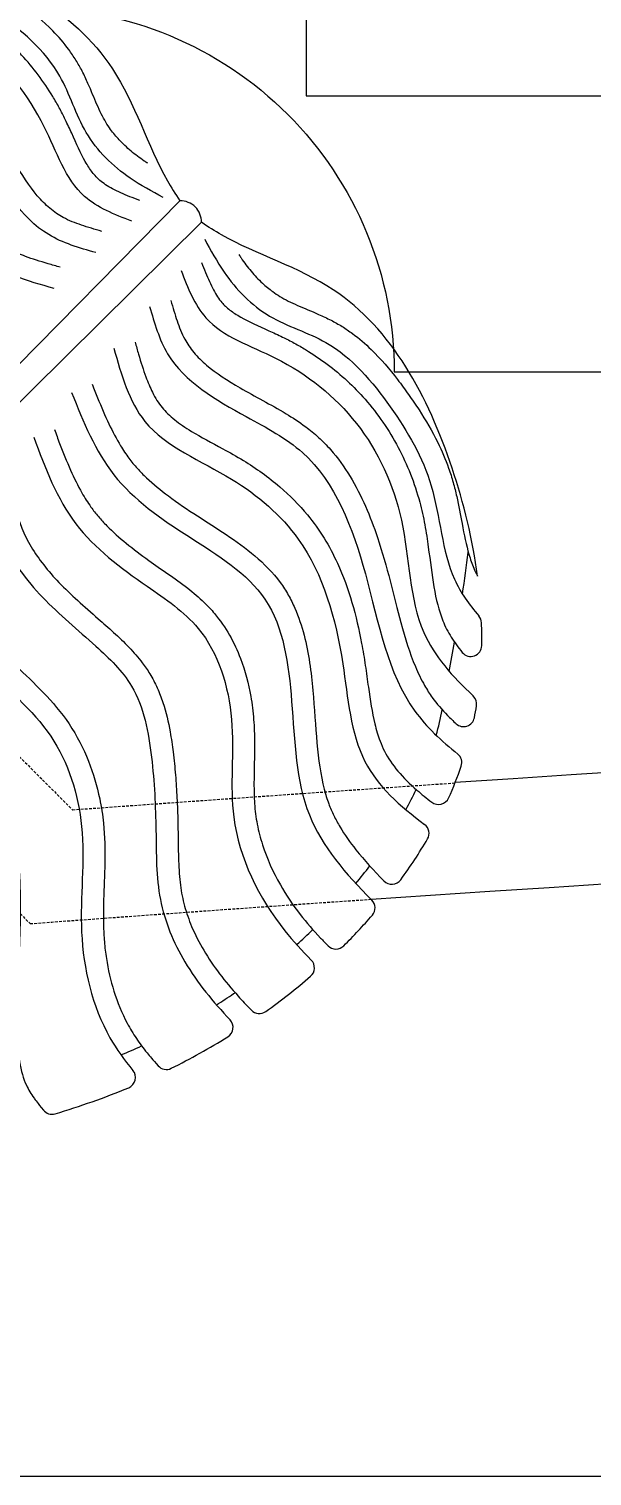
# Model space of a CAD drawing. Header units: millimetres. Extents: x -38686 to 870903, y -23218 to 232707.
# Drawn here: x 37472.4 to 37523.4, y 30796.6 to 30927.6 of the extents above; entities that cross this region are included whole.
import ezdxf

# ---------------------------------------------------------------- set-up
doc = ezdxf.new("R2010")
doc.units = ezdxf.units.MM
doc.header["$LTSCALE"] = 10
doc.linetypes.add('HIDDEN', pattern=[0.375, 0.25, -0.125])
doc.layers.add('40 - Detail Outline', color=142, linetype='Continuous')

msp = doc.modelspace()

# ---------------------------------------------------------------- linework, layer by layer
at = {"layer": '40 - Detail Outline', "color": 251}
for p, q in [((37486.067, 30912.072), (37417.097, 30842.168)), ((37488.019, 30910.119), (37418.116, 30841.149))]:
    msp.add_line(p, q, dxfattribs=at)
at = {"layer": '40 - Detail Outline', "color": 7}
for points in [[(38322.522, 32146.575), (37372.522, 32146.575), (37372.522, 30796.575), (38322.522, 30796.575)], [(38197.522, 32021.575), (37497.522, 32021.575), (37497.522, 30921.575), (38197.522, 30921.575)]]:
    msp.add_lwpolyline(points, close=True, dxfattribs=at)
at = {"layer": '40 - Detail Outline', "color": 252}
for points in [[(38189.617, 30898.677, -0.3956477), (38222.522, 30929.547), (38222.522, 32013.602, -0.4142136), (38189.55, 32046.575), (37505.494, 32046.575, -0.4142136), (37472.522, 32013.602), (37472.522, 30929.547, -0.4142136), (37505.494, 30896.575), (38188.22, 30896.575)], [(38191.63, 30848.783, 0.0341591), (37503.414, 30848.783, 0.0341591)]]:
    msp.add_lwpolyline(points, format="xyb", dxfattribs=at)
at = {"layer": '40 - Detail Outline', "color": 252, "linetype": 'HIDDEN', "ltscale": 0.1}
for points in [[(37434.874, 30934.885, -0.0005648), (37432.785, 30900.453), (37476.353, 30856.886, -0.0009965), (37510.992, 30859.318, -0.0013085)], [(37424.431, 30927.699, -0.0008531), (37422.522, 30896.575), (37472.522, 30846.575, -0.0015354), (37503.414, 30848.783, -0.0015354)]]:
    msp.add_lwpolyline(points, format="xyb", dxfattribs=at)
at = {"layer": '40 - Detail Outline', "color": 251}
msp.add_lwpolyline([(38184.052, 30859.318, 0.0341212), (37511.014, 30859.374, 0.0341212)], format="xyb", dxfattribs=at)
for centre, radius, start, end in [((37486.077, 30910.071), 2, 46.17438, 90.28347), ((37486.019, 30910.129), 2, 359.71653, 43.82562), ((37512.407, 30873.821), 1, 2.08762, 40.97859), ((37512.429, 30871.797), 1, 219.06603, 359.16115), ((37511.966, 30866.497), 1, 350.65053, 46.93235), ((37511.776, 30865.449), 1, 227.64231, 348.8109), ((37510.621, 30861.181), 1, 340.89022, 51.17495), ((37509.512, 30858.39), 1, 232.48401, 335.85163), ((37507.651, 30854.783), 1, 329.6693, 53.39979), ((37505.274, 30851.168), 1, 224.54391, 323.80481), ((37502.758, 30848.025), 1, 318.91033, 44.95151), ((37500.205, 30845.306), 1, 224.72904, 314.76049), ((37497.262, 30842.593), 1, 310.61409, 44.62941), ((37489.884, 30837.202), 1, 301.78371, 43.25794), ((37493.262, 30839.456), 1, 223.88027, 305.64436), ((37481.04, 30832.672), 1, 292.54897, 40.06427), ((37484.837, 30834.397), 1, 221.32262, 296.3621), ((37474.466, 30830.347), 1, 218.56543, 286.45647)]:
    msp.add_arc(centre, radius, start, end, dxfattribs=at)
for points, knots in [([(37481.7, 30910.224), (37480.138, 30910.832), (37476.213, 30912.359), (37473.856, 30919.758), (37468.276, 30926.739), (37459.075, 30930.989), (37449.344, 30930.855), (37444.918, 30934.836), (37443.174, 30936.702)], [0, 0, 0, 0, 4.8267485, 12.1285269, 21.5436592, 31.1989251, 41.5791242, 48.9744391, 48.9744391, 48.9744391, 48.9744391]), ([(37484.541, 30912.365), (37483.527, 30912.914), (37480.834, 30914.369), (37477.148, 30917.971), (37475.333, 30924.46), (37469.498, 30929.372), (37462.26, 30933.609), (37454.873, 30933.908), (37451.45, 30936.324), (37450.424, 30937.214)], [0, 0, 0, 0, 3.4625137, 9.1915716, 14.8450556, 23.0827075, 31.1333885, 39.8635293, 43.9261864, 43.9261864, 43.9261864, 43.9261864]), ([(37454.033, 30937.097), (37457.308, 30936.661), (37467.16, 30934.289), (37480.116, 30927.376), (37483.346, 30916.341), (37485.637, 30912.709), (37486.067, 30912.072)], [136.8040503, 136.8040503, 136.8040503, 136.8040503, 146.5004897, 165.9015749, 177.3555264, 179.5269324, 179.5269324, 179.5269324, 179.5269324]), ([(37483.144, 30915.467), (37483.04, 30915.534), (37482.937, 30915.601), (37482.416, 30915.95), (37482.015, 30916.25), (37481.253, 30916.893), (37480.893, 30917.233), (37480.282, 30917.891), (37480.022, 30918.203), (37479.631, 30918.738), (37479.485, 30918.955), (37479.206, 30919.415), (37479.07, 30919.666), (37478.803, 30920.202), (37478.673, 30920.486), (37478.284, 30921.375), (37478.027, 30922.02), (37477.567, 30923.062), (37477.393, 30923.44), (37477.025, 30924.154), (37476.835, 30924.492), (37476.432, 30925.14), (37476.218, 30925.453), (37475.546, 30926.362), (37475.059, 30926.926), (37473.694, 30928.336), (37472.772, 30929.122), (37471.379, 30930.193), (37470.922, 30930.526), (37470.009, 30931.17), (37469.546, 30931.486), (37468.129, 30932.404), (37467.15, 30932.977), (37465.374, 30933.856), (37464.598, 30934.191), (37463.376, 30934.629), (37462.947, 30934.766), (37462.087, 30935.008), (37461.66, 30935.113), (37460.393, 30935.397), (37459.567, 30935.546), (37457.782, 30935.883), (37456.843, 30936.071), (37455.556, 30936.445), (37455.138, 30936.589), (37454.51, 30936.855), (37454.281, 30936.965), (37454.045, 30937.091), (37454.039, 30937.094), (37454.033, 30937.097)], [2.8519266, 2.8519266, 2.8519266, 2.8519266, 3.2646199, 3.2646199, 4.9697365, 4.9697365, 6.674853, 6.674853, 8.1161844, 8.1161844, 9.0682072, 9.0682072, 10.0996007, 10.0996007, 11.1309941, 11.1309941, 13.193781, 13.193781, 14.326377, 14.326377, 15.3136178, 15.3136178, 16.3008585, 16.3008585, 18.2753401, 18.2753401, 21.5502258, 21.5502258, 23.127888, 23.127888, 24.7055503, 24.7055503, 27.8608748, 27.8608748, 30.1705919, 30.1705919, 31.3720932, 31.3720932, 32.5735945, 32.5735945, 34.976597, 34.976597, 38.0076801, 38.0076801, 39.6007312, 39.6007312, 40.5817689, 40.5817689, 40.6069398, 40.6069398, 40.6069398, 40.6069398]), ([(37478.443, 30907.372), (37476.943, 30907.805), (37472.449, 30909.102), (37468.899, 30915.246), (37464.566, 30923.455), (37453.994, 30927.444), (37443.329, 30929.241), (37439.094, 30933.826), (37437.908, 30935.3)], [0, 0, 0, 0, 4.5750783, 13.7039465, 19.7497119, 32.1343409, 45.3360883, 50.9095088, 50.9095088, 50.9095088, 50.9095088]), ([(37478.998, 30909.293), (37478.67, 30909.388), (37478.349, 30909.481), (37477.416, 30909.762), (37476.834, 30909.955), (37476.02, 30910.289), (37475.746, 30910.415), (37475.272, 30910.668), (37475.068, 30910.791), (37474.663, 30911.069), (37474.465, 30911.221), (37473.88, 30911.717), (37473.504, 30912.101), (37472.407, 30913.397), (37471.725, 30914.451), (37470.684, 30916.248), (37470.31, 30916.934), (37469.548, 30918.325), (37469.159, 30919.033), (37468.372, 30920.337), (37467.983, 30920.936), (37467.25, 30921.919), (37466.927, 30922.315), (37466.235, 30923.071), (37465.87, 30923.427), (37464.732, 30924.433), (37463.914, 30925.02), (37461.324, 30926.596), (37459.437, 30927.38), (37456.21, 30928.461), (37454.882, 30928.832), (37452.287, 30929.509), (37451.021, 30929.817), (37448.39, 30930.534), (37447.05, 30930.95), (37445.229, 30931.715), (37444.652, 30931.994), (37443.734, 30932.517), (37443.374, 30932.746), (37442.471, 30933.393), (37441.932, 30933.858), (37441.151, 30934.627), (37440.904, 30934.886), (37440.658, 30935.155)], [0, 0, 0, 0, 1.001274, 1.001274, 3.0038219, 3.0038219, 4.1220622, 4.1220622, 5.1047327, 5.1047327, 6.0874031, 6.0874031, 8.0527441, 8.0527441, 12.0005692, 12.0005692, 14.2953175, 14.2953175, 16.5900658, 16.5900658, 18.5551166, 18.5551166, 19.911819, 19.911819, 21.2685213, 21.2685213, 23.9819261, 23.9819261, 29.4826454, 29.4826454, 33.2569062, 33.2569062, 37.031167, 37.031167, 41.4786882, 41.4786882, 43.7067825, 43.7067825, 45.2537806, 45.2537806, 47.7753162, 47.7753162, 48.9659121, 48.9659121, 48.9659121, 48.9659121]), ([(37482.426, 30912.088), (37482.12, 30912.207), (37481.821, 30912.323), (37480.959, 30912.671), (37480.428, 30912.903), (37479.505, 30913.392), (37479.115, 30913.648), (37478.684, 30914.02), (37478.571, 30914.13), (37478.345, 30914.373), (37478.234, 30914.505), (37477.906, 30914.933), (37477.694, 30915.261), (37477.071, 30916.357), (37476.679, 30917.237), (37476.07, 30918.585), (37475.88, 30919), (37475.502, 30919.777), (37475.319, 30920.135), (37474.938, 30920.834), (37474.74, 30921.178), (37474.124, 30922.192), (37473.682, 30922.844), (37472.27, 30924.724), (37471.209, 30925.873), (37468.715, 30928.066), (37467.248, 30929.072), (37464.119, 30930.73), (37462.455, 30931.384), (37460.051, 30932.036), (37459.357, 30932.19), (37457.991, 30932.442), (37457.316, 30932.542), (37455.384, 30932.808), (37454.164, 30932.948), (37451.913, 30933.338), (37450.886, 30933.588), (37449.727, 30934.056), (37449.478, 30934.17), (37448.979, 30934.426), (37448.731, 30934.567), (37448.024, 30935.008), (37447.567, 30935.338), (37447.114, 30935.706)], [0, 0, 0, 0, 0.9453756, 0.9453756, 2.8361267, 2.8361267, 4.7268778, 4.7268778, 5.4614068, 5.4614068, 6.1959359, 6.1959359, 7.664994, 7.664994, 10.6155465, 10.6155465, 11.8771794, 11.8771794, 12.9450509, 12.9450509, 14.0129225, 14.0129225, 16.1486655, 16.1486655, 20.4201516, 20.4201516, 25.2533955, 25.2533955, 30.0866395, 30.0866395, 31.9897389, 31.9897389, 33.8928384, 33.8928384, 37.5595364, 37.5595364, 41.2262344, 41.2262344, 42.2848748, 42.2848748, 43.3435152, 43.3435152, 45.3263709, 45.3263709, 45.3263709, 45.3263709]), ([(37474.68, 30904.125), (37472.249, 30904.812), (37466.636, 30906.4), (37463.448, 30914.763), (37456.873, 30922.382), (37447.174, 30925.08), (37437.011, 30925.76), (37433.194, 30930.063), (37431.533, 30932.299)], [0, 0, 0, 0, 7.2173194, 16.6586382, 24.7874942, 36.7593966, 45.8433615, 53.8244605, 53.8244605, 53.8244605, 53.8244605]), ([(37475.224, 30906.049), (37474.849, 30906.155), (37474.48, 30906.26), (37473.395, 30906.577), (37472.703, 30906.793), (37471.566, 30907.215), (37471.1, 30907.412), (37470.154, 30907.888), (37469.696, 30908.175), (37468.91, 30908.812), (37468.539, 30909.196), (37467.821, 30910.094), (37467.475, 30910.607), (37466.613, 30912.026), (37466.106, 30912.994), (37465.226, 30914.615), (37464.877, 30915.242), (37463.786, 30917.032), (37462.994, 30918.14), (37461.333, 30920.075), (37460.484, 30920.92), (37458.898, 30922.229), (37458.193, 30922.733), (37456.735, 30923.633), (37455.981, 30924.033), (37452.896, 30925.453), (37450.426, 30926.125), (37447.268, 30926.716), (37446.595, 30926.826), (37445.268, 30927.022), (37444.616, 30927.109), (37442.796, 30927.365), (37441.672, 30927.539), (37440.099, 30927.919), (37439.575, 30928.074), (37438.767, 30928.379), (37438.461, 30928.512), (37437.547, 30928.978), (37436.95, 30929.387), (37435.778, 30930.377), (37435.206, 30930.957), (37434.274, 30932.028), (37433.908, 30932.481), (37433.544, 30932.956)], [0, 0, 0, 0, 1.1132433, 1.1132433, 3.3397298, 3.3397298, 5.0768955, 5.0768955, 7.2072802, 7.2072802, 9.3376648, 9.3376648, 11.4680495, 11.4680495, 14.7148192, 14.7148192, 16.6851178, 16.6851178, 20.3572923, 20.3572923, 23.6078206, 23.6078206, 25.951608, 25.951608, 28.2953955, 28.2953955, 35.3187319, 35.3187319, 37.201506, 37.201506, 39.0842801, 39.0842801, 42.6041611, 42.6041611, 44.5323916, 44.5323916, 45.8102259, 45.8102259, 48.5717117, 48.5717117, 51.3331975, 51.3331975, 53.1500526, 53.1500526, 53.1500526, 53.1500526]), ([(37513.044, 30878.085), (37512.608, 30881.361), (37510.236, 30891.213), (37503.323, 30904.169), (37492.288, 30907.399), (37488.657, 30909.689), (37488.019, 30910.119)], [136.8040503, 136.8040503, 136.8040503, 136.8040503, 146.5004897, 165.9015749, 177.3555264, 179.5269324, 179.5269324, 179.5269324, 179.5269324]), ([(37488.313, 30908.594), (37488.861, 30907.579), (37490.317, 30904.887), (37493.918, 30901.201), (37500.408, 30899.386), (37505.32, 30893.55), (37509.557, 30886.313), (37509.855, 30878.926), (37512.271, 30875.502), (37513.162, 30874.477)], [0, 0, 0, 0, 3.4625137, 9.1915716, 14.8450556, 23.0827075, 31.1333885, 39.8635293, 43.9261864, 43.9261864, 43.9261864, 43.9261864]), ([(37491.414, 30907.197), (37491.481, 30907.092), (37491.548, 30906.989), (37491.898, 30906.469), (37492.198, 30906.068), (37492.84, 30905.305), (37493.18, 30904.946), (37493.838, 30904.334), (37494.151, 30904.075), (37494.686, 30903.683), (37494.903, 30903.538), (37495.363, 30903.259), (37495.613, 30903.123), (37496.15, 30902.855), (37496.433, 30902.726), (37497.322, 30902.336), (37497.967, 30902.079), (37499.009, 30901.62), (37499.387, 30901.445), (37500.101, 30901.078), (37500.439, 30900.888), (37501.087, 30900.484), (37501.4, 30900.271), (37502.309, 30899.599), (37502.874, 30899.111), (37504.283, 30897.747), (37505.069, 30896.825), (37506.14, 30895.432), (37506.473, 30894.975), (37507.117, 30894.062), (37507.433, 30893.598), (37508.351, 30892.182), (37508.924, 30891.203), (37509.803, 30889.427), (37510.139, 30888.651), (37510.576, 30887.428), (37510.713, 30886.999), (37510.955, 30886.139), (37511.06, 30885.712), (37511.344, 30884.445), (37511.494, 30883.62), (37511.83, 30881.834), (37512.019, 30880.896), (37512.393, 30879.608), (37512.537, 30879.191), (37512.802, 30878.563), (37512.912, 30878.334), (37513.038, 30878.097), (37513.041, 30878.091), (37513.044, 30878.085)], [2.8519266, 2.8519266, 2.8519266, 2.8519266, 3.2646199, 3.2646199, 4.9697365, 4.9697365, 6.674853, 6.674853, 8.1161844, 8.1161844, 9.0682072, 9.0682072, 10.0996007, 10.0996007, 11.1309941, 11.1309941, 13.193781, 13.193781, 14.326377, 14.326377, 15.3136178, 15.3136178, 16.3008585, 16.3008585, 18.2753401, 18.2753401, 21.5502258, 21.5502258, 23.127888, 23.127888, 24.7055503, 24.7055503, 27.8608748, 27.8608748, 30.1705919, 30.1705919, 31.3720932, 31.3720932, 32.5735945, 32.5735945, 34.976597, 34.976597, 38.0076801, 38.0076801, 39.6007312, 39.6007312, 40.5817689, 40.5817689, 40.6069398, 40.6069398, 40.6069398, 40.6069398]), ([(37488.035, 30906.478), (37488.155, 30906.172), (37488.271, 30905.874), (37488.619, 30905.012), (37488.851, 30904.48), (37489.34, 30903.557), (37489.595, 30903.168), (37489.967, 30902.737), (37490.077, 30902.624), (37490.321, 30902.397), (37490.453, 30902.286), (37490.88, 30901.959), (37491.208, 30901.747), (37492.304, 30901.124), (37493.184, 30900.732), (37494.532, 30900.122), (37494.948, 30899.933), (37495.725, 30899.555), (37496.083, 30899.371), (37496.782, 30898.991), (37497.126, 30898.793), (37498.139, 30898.176), (37498.792, 30897.735), (37500.671, 30896.322), (37501.821, 30895.262), (37504.014, 30892.768), (37505.019, 30891.301), (37506.677, 30888.172), (37507.331, 30886.508), (37507.983, 30884.104), (37508.137, 30883.41), (37508.389, 30882.043), (37508.49, 30881.369), (37508.755, 30879.437), (37508.895, 30878.217), (37509.285, 30875.966), (37509.535, 30874.939), (37510.003, 30873.78), (37510.117, 30873.531), (37510.374, 30873.031), (37510.515, 30872.784), (37510.955, 30872.076), (37511.285, 30871.62), (37511.653, 30871.167)], [0, 0, 0, 0, 0.9453756, 0.9453756, 2.8361267, 2.8361267, 4.7268778, 4.7268778, 5.4614068, 5.4614068, 6.1959359, 6.1959359, 7.664994, 7.664994, 10.6155465, 10.6155465, 11.8771794, 11.8771794, 12.9450509, 12.9450509, 14.0129225, 14.0129225, 16.1486655, 16.1486655, 20.4201516, 20.4201516, 25.2533955, 25.2533955, 30.0866395, 30.0866395, 31.9897389, 31.9897389, 33.8928384, 33.8928384, 37.5595364, 37.5595364, 41.2262344, 41.2262344, 42.2848748, 42.2848748, 43.3435152, 43.3435152, 45.3263709, 45.3263709, 45.3263709, 45.3263709]), ([(37486.172, 30905.753), (37486.779, 30904.191), (37488.307, 30900.266), (37495.706, 30897.909), (37502.686, 30892.328), (37506.937, 30883.128), (37506.803, 30873.396), (37510.783, 30868.971), (37512.649, 30867.227)], [0, 0, 0, 0, 4.8267485, 12.1285269, 21.5436592, 31.1989251, 41.5791242, 48.9744391, 48.9744391, 48.9744391, 48.9744391]), ([(37483.319, 30902.496), (37483.752, 30900.996), (37485.05, 30896.501), (37491.194, 30892.952), (37499.402, 30888.618), (37503.391, 30878.047), (37505.189, 30867.381), (37509.774, 30863.147), (37511.248, 30861.961)], [0, 0, 0, 0, 4.5750783, 13.7039465, 19.7497119, 32.1343409, 45.3360883, 50.9095088, 50.9095088, 50.9095088, 50.9095088]), ([(37485.241, 30903.051), (37485.336, 30902.722), (37485.428, 30902.401), (37485.71, 30901.468), (37485.902, 30900.886), (37486.236, 30900.072), (37486.362, 30899.799), (37486.615, 30899.324), (37486.739, 30899.12), (37487.016, 30898.716), (37487.168, 30898.517), (37487.664, 30897.933), (37488.048, 30897.556), (37489.344, 30896.459), (37490.398, 30895.777), (37492.195, 30894.737), (37492.881, 30894.363), (37494.273, 30893.601), (37494.98, 30893.212), (37496.284, 30892.424), (37496.883, 30892.035), (37497.867, 30891.302), (37498.263, 30890.98), (37499.019, 30890.288), (37499.375, 30889.923), (37500.38, 30888.785), (37500.968, 30887.967), (37502.544, 30885.377), (37503.327, 30883.49), (37504.408, 30880.263), (37504.779, 30878.934), (37505.456, 30876.34), (37505.765, 30875.073), (37506.481, 30872.442), (37506.897, 30871.102), (37507.663, 30869.281), (37507.941, 30868.705), (37508.464, 30867.787), (37508.693, 30867.427), (37509.341, 30866.524), (37509.806, 30865.984), (37510.574, 30865.204), (37510.833, 30864.956), (37511.103, 30864.711)], [0, 0, 0, 0, 1.001274, 1.001274, 3.0038219, 3.0038219, 4.1220622, 4.1220622, 5.1047327, 5.1047327, 6.0874031, 6.0874031, 8.0527441, 8.0527441, 12.0005692, 12.0005692, 14.2953175, 14.2953175, 16.5900658, 16.5900658, 18.5551166, 18.5551166, 19.911819, 19.911819, 21.2685213, 21.2685213, 23.9819261, 23.9819261, 29.4826454, 29.4826454, 33.2569062, 33.2569062, 37.031167, 37.031167, 41.4786882, 41.4786882, 43.7067825, 43.7067825, 45.2537806, 45.2537806, 47.7753162, 47.7753162, 48.9659121, 48.9659121, 48.9659121, 48.9659121]), ([(37481.996, 30899.277), (37482.103, 30898.902), (37482.207, 30898.532), (37482.524, 30897.447), (37482.74, 30896.756), (37483.162, 30895.619), (37483.359, 30895.153), (37483.836, 30894.207), (37484.123, 30893.748), (37484.759, 30892.962), (37485.143, 30892.592), (37486.041, 30891.874), (37486.555, 30891.527), (37487.973, 30890.665), (37488.942, 30890.158), (37490.562, 30889.278), (37491.189, 30888.93), (37492.98, 30887.839), (37494.088, 30887.046), (37496.022, 30885.386), (37496.867, 30884.536), (37498.176, 30882.951), (37498.68, 30882.246), (37499.581, 30880.788), (37499.98, 30880.034), (37501.4, 30876.949), (37502.072, 30874.478), (37502.664, 30871.32), (37502.774, 30870.648), (37502.97, 30869.321), (37503.057, 30868.669), (37503.312, 30866.848), (37503.486, 30865.724), (37503.866, 30864.152), (37504.022, 30863.628), (37504.326, 30862.82), (37504.459, 30862.514), (37504.925, 30861.6), (37505.334, 30861.003), (37506.324, 30859.831), (37506.904, 30859.259), (37507.975, 30858.326), (37508.429, 30857.96), (37508.903, 30857.596)], [0, 0, 0, 0, 1.1132433, 1.1132433, 3.3397298, 3.3397298, 5.0768955, 5.0768955, 7.2072802, 7.2072802, 9.3376648, 9.3376648, 11.4680495, 11.4680495, 14.7148192, 14.7148192, 16.6851178, 16.6851178, 20.3572923, 20.3572923, 23.6078206, 23.6078206, 25.951608, 25.951608, 28.2953955, 28.2953955, 35.3187319, 35.3187319, 37.201506, 37.201506, 39.0842801, 39.0842801, 42.6041611, 42.6041611, 44.5323916, 44.5323916, 45.8102259, 45.8102259, 48.5717117, 48.5717117, 51.3331975, 51.3331975, 53.1500526, 53.1500526, 53.1500526, 53.1500526]), ([(37480.072, 30898.733), (37480.76, 30896.301), (37482.348, 30890.689), (37490.711, 30887.501), (37498.33, 30880.925), (37501.027, 30871.226), (37501.707, 30861.064), (37506.01, 30857.247), (37508.247, 30855.586)], [0, 0, 0, 0, 7.2173194, 16.6586382, 24.7874942, 36.7593966, 45.8433615, 53.8244605, 53.8244605, 53.8244605, 53.8244605]), ([(37478.099, 30895.455), (37478.267, 30895.038), (37478.433, 30894.626), (37478.934, 30893.406), (37479.272, 30892.618), (37479.96, 30891.17), (37480.308, 30890.506), (37480.925, 30889.491), (37481.178, 30889.113), (37481.68, 30888.438), (37481.928, 30888.137), (37482.463, 30887.545), (37482.747, 30887.256), (37483.647, 30886.407), (37484.31, 30885.865), (37485.847, 30884.721), (37486.738, 30884.124), (37488.506, 30882.977), (37489.385, 30882.426), (37491.147, 30881.245), (37492.027, 30880.616), (37493.695, 30879.197), (37494.484, 30878.405), (37495.424, 30877.128), (37495.669, 30876.75), (37496.107, 30875.981), (37496.303, 30875.588), (37496.831, 30874.39), (37497.103, 30873.567), (37497.75, 30871.074), (37497.963, 30869.376), (37498.262, 30866.074), (37498.348, 30864.477), (37498.624, 30861.47), (37498.815, 30860.062), (37499.264, 30858.328), (37499.4, 30857.887), (37499.693, 30857.1), (37499.844, 30856.748), (37500.186, 30856.044), (37500.376, 30855.695), (37500.998, 30854.655), (37501.482, 30853.97), (37502.775, 30852.342), (37503.638, 30851.405), (37504.562, 30850.467)], [0, 0, 0, 0, 1.3154773, 1.3154773, 3.946432, 3.946432, 6.4031522, 6.4031522, 7.9847907, 7.9847907, 9.3874412, 9.3874412, 10.7900917, 10.7900917, 13.5953928, 13.5953928, 16.8486985, 16.8486985, 19.80426, 19.80426, 22.7598215, 22.7598215, 25.715383, 25.715383, 26.8647157, 26.8647157, 28.0140484, 28.0140484, 30.3127138, 30.3127138, 34.9038116, 34.9038116, 39.4949094, 39.4949094, 44.0860072, 44.0860072, 45.7352877, 45.7352877, 47.1469747, 47.1469747, 48.5586616, 48.5586616, 51.3820354, 51.3820354, 55.3141931, 55.3141931, 55.3141931, 55.3141931]), ([(37476.244, 30894.706), (37477.314, 30892.055), (37479.518, 30886.593), (37486.822, 30881.581), (37495.079, 30876.587), (37496.399, 30866.38), (37496.652, 30856.231), (37501.093, 30851.108), (37503.465, 30848.732)], [0, 0, 0, 0, 8.3746707, 17.2458641, 26.1171306, 35.6878407, 46.0804708, 55.7639306, 55.7639306, 55.7639306, 55.7639306]), ([(37472.811, 30890.657), (37473.859, 30887.869), (37475.933, 30882.348), (37482.349, 30877.617), (37488.936, 30873.203), (37491.423, 30865.006), (37490.018, 30855.384), (37493.782, 30847.791), (37497.137, 30844.144), (37497.974, 30843.296)], [0, 0, 0, 0, 8.7346954, 17.298582, 23.3072902, 32.0969045, 40.9569216, 52.2211022, 55.7971994, 55.7971994, 55.7971994, 55.7971994]), ([(37474.683, 30891.36), (37474.843, 30890.934), (37475.002, 30890.512), (37475.48, 30889.264), (37475.803, 30888.455), (37476.469, 30886.956), (37476.811, 30886.263), (37477.438, 30885.166), (37477.707, 30884.739), (37478.209, 30884.036), (37478.433, 30883.75), (37478.914, 30883.184), (37479.17, 30882.907), (37479.977, 30882.09), (37480.57, 30881.564), (37481.847, 30880.525), (37482.534, 30880.014), (37483.807, 30879.102), (37484.382, 30878.705), (37485.566, 30877.877), (37486.172, 30877.447), (37487.281, 30876.58), (37487.786, 30876.153), (37488.593, 30875.372), (37488.905, 30875.042), (37489.718, 30874.078), (37490.169, 30873.42), (37490.949, 30872.049), (37491.279, 30871.334), (37491.98, 30869.492), (37492.283, 30868.342), (37492.609, 30866.486), (37492.696, 30865.782), (37492.802, 30864.391), (37492.823, 30863.711), (37492.835, 30861.737), (37492.782, 30860.493), (37492.778, 30858.686), (37492.791, 30858.074), (37492.874, 30856.841), (37492.95, 30856.229), (37493.191, 30854.989), (37493.353, 30854.368), (37493.952, 30852.515), (37494.502, 30851.292), (37495.702, 30849.185), (37496.31, 30848.281), (37497.543, 30846.693), (37498.16, 30845.991), (37499.034, 30845.071), (37499.258, 30844.841), (37499.494, 30844.602)], [0, 0, 0, 0, 1.3347694, 1.3347694, 4.0043081, 4.0043081, 6.5266595, 6.5266595, 8.2678522, 8.2678522, 9.5637549, 9.5637549, 10.8596577, 10.8596577, 13.4514631, 13.4514631, 16.0922492, 16.0922492, 18.1854104, 18.1854104, 20.2785717, 20.2785717, 22.0563812, 22.0563812, 23.2347912, 23.2347912, 25.2657902, 25.2657902, 27.2967891, 27.2967891, 30.3793543, 30.3793543, 32.2503359, 32.2503359, 34.1213176, 34.1213176, 37.8295076, 37.8295076, 39.82346, 39.82346, 41.9830806, 41.9830806, 44.1427012, 44.1427012, 48.4619423, 48.4619423, 51.9221987, 51.9221987, 54.9211296, 54.9211296, 55.9269727, 55.9269727, 55.9269727, 55.9269727]), ([(37468.58, 30886.63), (37468.931, 30884.84), (37469.696, 30880.946), (37473.505, 30875.899), (37478.054, 30872.205), (37482.502, 30867.884), (37483.644, 30861.63), (37483.958, 30855.188), (37483.863, 30848.783), (37486.357, 30842.774), (37489.078, 30839.518), (37490.612, 30837.888)], [0, 0, 0, 0, 5.4207291, 11.7884781, 18.3456602, 23.1956947, 29.8879744, 36.5434432, 42.7970881, 48.8538754, 55.5370884, 55.5370884, 55.5370884, 55.5370884]), ([(37470.542, 30887.016), (37470.617, 30886.636), (37470.69, 30886.262), (37470.917, 30885.164), (37471.076, 30884.461), (37471.402, 30883.319), (37471.555, 30882.86), (37471.846, 30882.132), (37471.974, 30881.849), (37472.258, 30881.282), (37472.414, 30881.001), (37472.916, 30880.165), (37473.299, 30879.618), (37474.145, 30878.543), (37474.609, 30878.016), (37476.176, 30876.385), (37477.388, 30875.338), (37479.118, 30873.821), (37479.581, 30873.412), (37480.522, 30872.553), (37481, 30872.1), (37481.879, 30871.179), (37482.281, 30870.719), (37482.895, 30869.908), (37483.122, 30869.58), (37483.588, 30868.818), (37483.812, 30868.387), (37484.204, 30867.518), (37484.373, 30867.077), (37484.813, 30865.75), (37485.019, 30864.857), (37485.287, 30863.359), (37485.373, 30862.748), (37485.532, 30861.444), (37485.602, 30860.751), (37485.718, 30859.368), (37485.763, 30858.681), (37485.835, 30857.269), (37485.86, 30856.544), (37485.891, 30855.215), (37485.898, 30854.609), (37485.912, 30853.426), (37485.921, 30852.847), (37485.969, 30851.52), (37486.018, 30850.784), (37486.195, 30849.433), (37486.317, 30848.817), (37486.658, 30847.576), (37486.874, 30846.959), (37487.439, 30845.612), (37487.807, 30844.886), (37489.081, 30842.731), (37490.148, 30841.374), (37491.7, 30839.649), (37492.068, 30839.255), (37492.541, 30838.763)], [0, 0, 0, 0, 1.1493012, 1.1493012, 3.4479036, 3.4479036, 5.1116175, 5.1116175, 6.2262777, 6.2262777, 7.3409379, 7.3409379, 9.5702583, 9.5702583, 11.8424258, 11.8424258, 16.8689903, 16.8689903, 18.6802517, 18.6802517, 20.491513, 20.491513, 22.0922295, 22.0922295, 23.100162, 23.100162, 24.3121895, 24.3121895, 25.5242169, 25.5242169, 27.9482718, 27.9482718, 29.6513746, 29.6513746, 31.6570743, 31.6570743, 33.6627741, 33.6627741, 35.7946406, 35.7946406, 37.5728159, 37.5728159, 39.3509911, 39.3509911, 41.7455823, 41.7455823, 43.9451339, 43.9451339, 46.1446855, 46.1446855, 48.8278202, 48.8278202, 54.4245428, 54.4245428, 56.0986355, 56.0986355, 56.0986355, 56.0986355]), ([(37464.306, 30882.255), (37464.152, 30880.514), (37463.755, 30876.044), (37468.212, 30869.522), (37474.991, 30864.24), (37477.89, 30855.063), (37476.528, 30845.79), (37478.408, 30837.871), (37481.025, 30834.243), (37481.806, 30833.315)], [0, 0, 0, 0, 5.1349591, 13.1849078, 22.1068715, 30.7436776, 40.313374, 50.2220696, 53.8809319, 53.8809319, 53.8809319, 53.8809319]), ([(37466.298, 30882.078), (37466.267, 30881.723), (37466.236, 30881.375), (37466.156, 30880.354), (37466.122, 30879.706), (37466.133, 30878.716), (37466.154, 30878.35), (37466.233, 30877.675), (37466.288, 30877.37), (37466.443, 30876.749), (37466.542, 30876.438), (37466.9, 30875.5), (37467.221, 30874.87), (37468.01, 30873.595), (37468.485, 30872.95), (37469.685, 30871.505), (37470.438, 30870.73), (37472.029, 30869.167), (37472.864, 30868.378), (37474.502, 30866.668), (37475.306, 30865.745), (37476.728, 30863.634), (37477.311, 30862.497), (37478.217, 30860.21), (37478.553, 30859.065), (37478.945, 30857.177), (37479.059, 30856.44), (37479.262, 30854.478), (37479.281, 30853.285), (37479.242, 30850.977), (37479.186, 30849.86), (37479.128, 30847.997), (37479.115, 30847.237), (37479.145, 30845.979), (37479.172, 30845.473), (37479.26, 30844.457), (37479.322, 30843.95), (37479.557, 30842.44), (37479.783, 30841.448), (37480.4, 30839.471), (37480.802, 30838.491), (37481.538, 30837.111), (37481.813, 30836.658), (37482.415, 30835.767), (37482.741, 30835.33), (37483.337, 30834.596), (37483.596, 30834.294), (37484.086, 30833.737)], [0, 0, 0, 0, 1.0483826, 1.0483826, 3.1451479, 3.1451479, 4.4689278, 4.4689278, 5.7040993, 5.7040993, 6.9392708, 6.9392708, 9.4096138, 9.4096138, 11.9906935, 11.9906935, 15.3671264, 15.3671264, 18.7435593, 18.7435593, 22.1199922, 22.1199922, 25.4964251, 25.4964251, 28.6590155, 28.6590155, 30.658628, 30.658628, 33.9943565, 33.9943565, 37.3300849, 37.3300849, 39.7170038, 39.7170038, 41.3562862, 41.3562862, 42.9955687, 42.9955687, 46.2741336, 46.2741336, 49.7999522, 49.7999522, 51.6277132, 51.6277132, 53.4554741, 53.4554741, 54.7551346, 54.7551346, 54.7551346, 54.7551346]), ([(37460.702, 30876.669), (37460.702, 30876.259), (37460.702, 30875.854), (37460.713, 30874.659), (37460.733, 30873.889), (37460.831, 30872.557), (37460.898, 30871.983), (37461.074, 30871.016), (37461.17, 30870.609), (37461.386, 30869.91), (37461.498, 30869.612), (37461.764, 30869.013), (37461.917, 30868.712), (37462.628, 30867.468), (37463.355, 30866.513), (37464.842, 30864.735), (37465.567, 30863.921), (37467.01, 30862.212), (37467.724, 30861.323), (37468.821, 30859.743), (37469.235, 30859.083), (37469.965, 30857.722), (37470.284, 30857.021), (37470.789, 30855.597), (37470.974, 30854.897), (37471.257, 30853.502), (37471.355, 30852.805), (37471.498, 30851.375), (37471.539, 30850.643), (37471.605, 30848.631), (37471.593, 30847.371), (37471.521, 30844.883), (37471.462, 30843.658), (37471.36, 30841.413), (37471.317, 30840.394), (37471.27, 30838.446), (37471.259, 30837.514), (37471.317, 30835.725), (37471.389, 30834.865), (37471.666, 30833.29), (37471.871, 30832.578), (37472.244, 30831.76), (37472.345, 30831.567), (37472.574, 30831.181), (37472.7, 30830.99), (37472.986, 30830.598), (37473.147, 30830.397), (37473.684, 30829.724)], [0, 0, 0, 0, 1.185885, 1.185885, 3.557655, 3.557655, 5.5002923, 5.5002923, 7.0294274, 7.0294274, 8.2785432, 8.2785432, 9.527659, 9.527659, 13.4345492, 13.4345492, 16.5910033, 16.5910033, 19.7474574, 19.7474574, 21.8546285, 21.8546285, 23.8841243, 23.8841243, 25.7790483, 25.7790483, 27.6739724, 27.6739724, 29.7117698, 29.7117698, 33.4025797, 33.4025797, 37.0933897, 37.0933897, 40.1829547, 40.1829547, 42.9534362, 42.9534362, 45.7239177, 45.7239177, 48.4943991, 48.4943991, 49.4099314, 49.4099314, 50.3254636, 50.3254636, 51.3053195, 51.3053195, 51.3053195, 51.3053195]), ([(37489.38, 30839.247), (37489.901, 30839.578), (37490.419, 30839.918), (37490.976, 30840.298), (37491.021, 30840.328), (37491.065, 30840.358)], [87.8007428, 87.8007428, 87.8007428, 87.8007428, 89.6884317, 89.6884317, 89.8512885, 89.8512885, 89.8512885, 89.8512885])]:
    msp.add_open_spline(points, degree=3, knots=knots, dxfattribs=at)
for points in [[(37511.677, 30876.459), (37511.871, 30877.721), (37512.05, 30878.983), (37512.209, 30880.244)], [(37513.429, 30871.782), (37513.439, 30872.472), (37513.431, 30873.164), (37513.406, 30873.857)], [(37510.483, 30869.45), (37510.644, 30870.332), (37510.802, 30871.214), (37510.956, 30872.096)], [(37509.298, 30863.66), (37509.509, 30864.422), (37509.69, 30865.191), (37509.84, 30865.97)], [(37512.757, 30865.255), (37512.828, 30865.614), (37512.893, 30865.973), (37512.953, 30866.334)], [(37510.424, 30857.98), (37510.848, 30858.924), (37511.229, 30859.883), (37511.566, 30860.854)], [(37506.555, 30856.916), (37506.883, 30857.524), (37507.192, 30858.138), (37507.481, 30858.757)], [(37506.081, 30850.578), (37506.959, 30851.777), (37507.773, 30853.012), (37508.514, 30854.278)], [(37502.014, 30850.238), (37502.447, 30850.76), (37502.866, 30851.29), (37503.272, 30851.827)], [(37500.909, 30844.596), (37501.812, 30845.491), (37502.681, 30846.416), (37503.511, 30847.368)], [(37496.643, 30844.707), (37497.142, 30845.15), (37497.633, 30845.602), (37498.114, 30846.062)], [(37493.845, 30838.644), (37495.243, 30839.646), (37496.603, 30840.711), (37497.913, 30841.834)], [(37480.724, 30834.708), (37481.351, 30834.974), (37481.974, 30835.251), (37482.593, 30835.539)], [(37485.281, 30833.501), (37487.024, 30834.365), (37488.736, 30835.314), (37490.411, 30836.352)], [(37474.749, 30829.388), (37477.01, 30830.056), (37479.238, 30830.84), (37481.424, 30831.748)]]:
    msp.add_open_spline(points, degree=3, dxfattribs=at)

doc.saveas('drawing.dxf')
